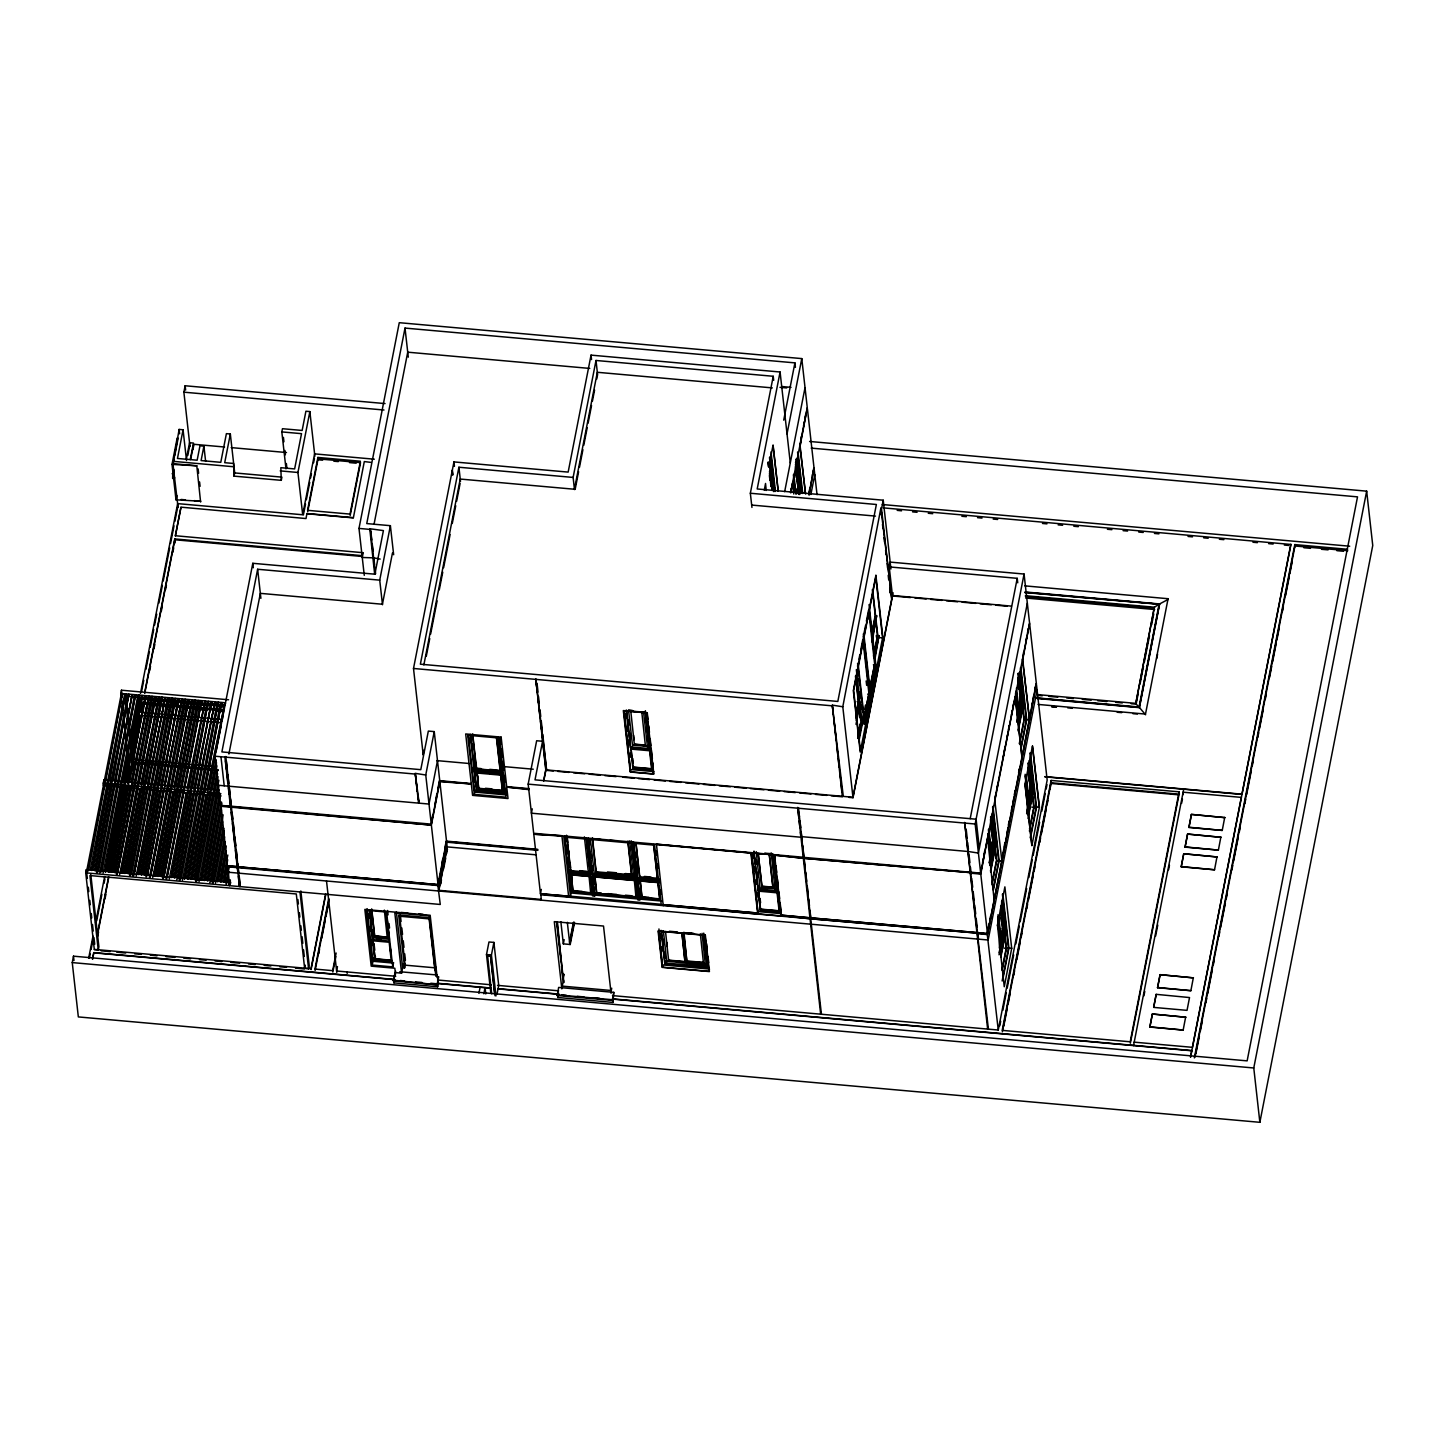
<?xml version="1.0" encoding="UTF-8"?>
<svg xmlns="http://www.w3.org/2000/svg" width="1445" height="1445" viewBox="0 0 1445 1445"><rect width="100%" height="100%" fill="white"/><g stroke="black" fill="none" stroke-linecap="round" stroke-linejoin="round"><path stroke-width="1.5" d="M237.179 866.711L230.55 806.617L221.085 805.768L227.335 865.826L237.269 866.621L227.335 865.826M239.256 876.356L240.195 886.616L225.799 756.512L224.896 757.09L230.405 806.22L220.561 805.353L215.052 756.205L252.803 563.297L374.887 574.189L383.413 530.604L369.757 528.726L374.652 574.044M238.461 876.284L239.418 886.544L237.323 867.09L227.876 866.259L229.574 885.677L230.423 881.287M561.961 836.167L533.783 834.217L540.466 893.751L568.698 896.189L568.716 897.219L561.906 835.698L533.783 834.217M656.482 844.602L750.966 853.038L656.427 844.133L663.237 905.654L663.219 904.624L757.704 913.041L663.129 904.696M781.33 915.155L809.832 917.792L781.33 915.155L781.348 916.184L774.538 854.663L775.242 859.251M803.944 858.33L970.173 872.599L803.944 858.33L810.627 917.864L976.91 932.603L810.627 917.864M810.717 918.803L976.964 933.073L810.717 918.803L821.428 1014.245M988.416 1029.147L964.646 822.422L987.639 1029.075M90.8 874.532L98.892 946.764L98.26 949.979L94.322 949.618L85.725 872.834L86.339 869.637L230.532 882.498M221.121 795.96L103.534 785.484L103.281 783.118L103.914 779.903L219.261 790.198M225.203 705.088L125.029 696.147L133.374 770.564L129.436 770.221L120.82 693.437L121.452 690.222L228.581 699.777M86.555 871.552L121.037 695.352L122.283 693.799L88.524 870.269L87.278 871.823M103.534 785.484L103.914 779.903M87.802 869.998L122.283 693.799M90.294 869.637L124.36 695.641L125.589 694.088L109.513 780.264M809.597 441.466L1366.663 491.156L1372.75 545.487L1259.859 1122.313L78.337 1016.919L72.25 962.587L73.496 956.175L1247.143 1060.865L1357.523 496.863L811.169 448.113M189.981 446.505L183.876 392.173L185.141 385.761L385.056 403.588M125.589 694.088L91.83 870.576L108.646 784.671M194.208 500.638L200.765 501.234L176.001 499.826L172.009 464.387L177.157 438.124L178.15 438.214L174.827 455.193M200.602 502.029L196.791 465.796L173.165 463.682L179.126 429.436L183.063 429.779L186.513 460.503M93.6 869.944L127.666 695.948L128.894 694.377L112.818 780.553M173.996 459.438L173.003 464.477L178.06 507.394M128.894 694.377L95.135 870.865L111.951 784.96M174.755 477.861L172.623 478.476L172.894 469.643M113.721 784.328L96.49 872.437L97.718 870.883L132.218 694.684L98.459 871.154L97.212 872.708M114.588 779.939L132.218 694.684M183.063 429.779L177.464 458.462L197.152 460.214L199.97 445.801L203.908 446.162L205.624 461.37M101.042 871.172L135.523 694.973L101.764 871.461L99.795 872.726L134.277 696.526L135.523 694.973M176.001 499.826L176.85 495.454M103.101 873.033L137.582 696.833L138.828 695.262L122.735 781.438M138.828 695.262L105.07 871.75L121.886 785.845M88.669 958.179L92.986 936.107M95.587 922.867L104.654 876.537M105.521 872.13L122.355 786.062M123.222 781.655L128.406 755.175M130.989 741.935L139.641 697.79M140.49 693.383L177.645 503.619L302.673 514.763L314.595 453.874L374.345 459.203M186.315 459.293L189.548 442.73L193.486 443.073L190.252 459.654M89.373 958.342L90.24 953.917M91.107 949.509L93.257 938.473M96.707 920.826L101.891 894.347M104.058 883.31L104.925 878.903M106.641 870.071L107.508 865.663M108.375 861.238L111.825 843.591M113.992 832.555L114.859 828.148M117.009 817.111L119.176 806.075M121.326 795.039L122.193 790.632M123.927 781.799L124.776 777.392M125.643 772.985L127.81 761.948M132.994 735.469L137.745 711.193M138.612 706.786L140.328 697.953M141.628 691.324L143.777 680.306M145.945 669.27L149.395 651.605M150.262 647.197L153.712 629.55M154.579 625.125L156.746 614.107M158.896 603.071L162.364 585.406M163.213 580.998L169.697 547.908M170.564 543.483L174.014 525.836M174.881 521.41L177.898 505.967M187.796 455.446L189.819 445.078M106.84 871.118L140.887 697.122L142.134 695.569L126.058 781.745M107.562 871.407L123.945 787.706M124.812 783.298L142.856 695.84M142.134 695.569L108.375 872.039L125.191 786.152M92.516 959.01L93.781 952.598L394.666 979.439M96.996 936.161L108.646 876.609M109.513 872.202L126.347 786.188M127.214 781.781L129.797 768.541M132.886 752.719L140.183 715.456L220.832 722.663M144.663 692.57L174.737 538.931L362.316 555.657M92.552 959.245L93.799 952.833L394.72 979.674M97.519 934.789L108.736 877.44M110.037 870.829L112.186 859.793M113.053 855.386L113.92 850.979M117.37 833.332L119.538 822.313M120.387 817.888L123.855 800.259M144.753 693.401L174.827 539.762L362.406 556.488M175.387 535.969L180.968 507.394M110.145 871.425L126.528 787.724M127.395 783.316L145.439 695.858L129.364 782.034M190.704 459.203L193.63 444.265L224.571 447.011M97.682 936.324L98.549 931.917M105.033 898.826L105.882 894.419M110.633 870.161L111.5 865.754M114.95 848.107L115.817 843.699M117.966 832.663L118.833 828.256M122.283 810.609L123.15 806.202M127.901 781.944L128.768 777.518M149.648 670.787L150.515 666.398M153.947 648.841L154.814 644.452M161.244 611.524L162.111 607.135M165.543 589.578L166.41 585.189M172.858 552.261L173.707 547.872M192.944 449.576L193.756 445.439M110.868 871.696L127.25 787.995M128.551 781.384L146.162 696.129M145.439 695.858L111.68 872.346L128.497 786.441M113.451 871.714L130.267 785.809M131.134 781.402L148.745 696.147L114.986 872.635L148.745 696.147M114.191 871.985L130.989 786.098M131.856 781.691L149.485 696.436M117.063 874.478L133.879 788.591M134.728 784.183L152.05 696.454L150.822 698.007L116.341 874.207L117.569 872.654L152.05 696.454M196.791 465.796L172.009 464.387M152.791 696.725L117.569 872.654M119.646 874.496L154.127 698.296L155.374 696.743L121.615 873.232L155.374 696.743M203.908 446.162L201.09 460.576L220.778 462.328L226.395 433.644L230.333 434.006L234.722 473.129M120.802 872.581L137.185 788.88M138.034 784.472L156.096 697.014M123.385 872.599L139.768 788.898M140.617 784.49L158.679 697.032L142.585 783.208M124.107 872.87L140.49 789.169M141.357 784.779L159.402 697.321M158.679 697.032L124.92 873.521L141.736 787.615M126.69 872.888L160.738 698.892L161.984 697.339L145.891 783.515M127.413 873.177L144.229 787.272M145.096 782.865L162.707 697.61M161.984 697.339L128.226 873.81L145.042 787.922M146.812 787.29L129.562 875.381L130.809 873.828L165.29 697.628L131.531 874.117L130.285 875.67M147.679 782.883L165.29 697.628M130.718 873.466L164.784 699.47L166.012 697.899M133.608 875.959L150.84 787.868M151.707 783.461L168.595 697.917L167.367 699.488L132.868 875.688L134.114 874.135L168.595 697.917M169.318 698.206L134.114 874.135M136.191 875.977L170.673 699.777L171.901 698.224L155.825 784.4M137.347 874.062L153.712 790.361M154.579 785.954L172.641 698.495M171.901 698.224L138.142 874.695L154.958 788.807M139.93 874.081L173.978 700.066L175.224 698.513L159.131 784.689M140.653 874.351L157.035 790.65M157.884 786.243L175.947 698.784M175.224 698.513L141.465 875.002L158.264 789.096M143.236 874.369L159.618 790.668M160.467 786.261L178.53 698.802L144.771 875.291L178.53 698.802M143.958 874.64L160.341 790.957M161.623 784.346L179.252 699.091M230.333 434.006L224.716 462.689L233.584 463.466L234.018 476.127L281.269 480.336L281.901 477.139L234.65 472.93L234.018 476.127M163.357 788.771L146.108 876.862L147.354 875.309L181.835 699.109L147.354 875.309M164.206 784.364L181.835 699.109M147.264 874.947L164.08 789.042M164.947 784.635L182.558 699.38M150.136 877.44L166.952 791.535M167.819 787.128L185.141 699.398L183.894 700.951L149.413 877.169L150.659 875.598L185.141 699.398M185.863 699.669L150.659 875.598M152.718 877.458L187.2 701.259L188.446 699.687L154.687 876.176L188.446 699.687M153.874 875.525L170.257 791.842M171.124 787.435L189.169 699.976M156.457 875.544L172.84 791.86M173.707 787.453L191.751 699.994L175.676 786.17M157.198 875.833L173.563 792.131M174.863 785.52L192.492 700.265M191.751 699.994L157.993 876.465L174.809 790.578M159.781 875.851L193.829 701.837L195.075 700.283L178.981 786.459M160.503 876.122L177.301 790.216M178.168 785.809L195.798 700.554M195.075 700.283L161.316 876.772L178.114 790.867M163.375 878.614L180.625 790.523M181.474 786.116L198.38 700.572L197.134 702.144L162.653 878.343L163.899 876.79L198.38 700.572M199.103 700.861L163.899 876.79M165.958 878.632L200.44 702.433L201.686 700.879L167.205 877.079M166.681 878.921L201.686 700.879M169.264 878.939L186.08 793.034M186.947 788.627L204.991 701.168L188.898 787.344M204.991 701.168L171.232 877.657L188.049 791.752M173.003 877.025L207.05 703.029L208.297 701.457L192.221 787.633M208.297 701.457L174.538 877.946L191.354 792.041M176.308 877.314L192.691 793.63M193.558 789.223L211.602 701.764L177.843 878.235L176.615 879.806M211.602 701.764L177.843 878.235M196.43 791.715L179.198 879.824L181.167 878.542L214.908 702.053L197.297 787.308M179.921 880.095L214.908 702.053M182.504 880.113L216.985 703.914L218.231 702.342L184.472 878.831L218.231 702.342M186.242 878.199L220.29 704.203L221.537 702.649L187.778 879.12L221.537 702.649M189.548 878.506L205.931 794.804M206.779 790.397L224.842 702.938L222.115 720.838M224.842 702.938L191.083 879.427L207.899 793.522M208.748 789.114L215.215 756.078M216.082 751.671L221.248 725.245M192.853 878.795L216.136 759.853M216.515 762.707L194.389 879.716L211.205 793.811M285.984 468.866L281.829 431.911L282.461 428.713L302.149 430.465L305.906 411.229L309.862 411.59L314.865 456.241M212.072 789.422L216.804 765.182M217.292 771.16L195.725 881.287L197.694 880.005L217.96 776.489M196.466 881.576L217.581 773.653M382.491 604.751L379.728 580.149L257.643 569.258L221.898 751.924L420.784 769.661L428.334 731.08L434.241 731.604L439.75 780.752L431.26 824.138L231.272 806.202M199.049 881.594L218.863 780.264M218.809 785.321L200.999 880.312L218.249 792.203M281.269 480.336L280.836 467.692L294.635 468.921L301.517 433.663L281.829 431.911M202.788 879.68L219.152 795.978M220.399 794.425L204.323 880.601L219.839 801.307M228.906 754.019L260.353 593.353L382.437 604.245L392.462 552.983M206.093 879.969L221.175 802.878M221.5 801.975L220.67 806.292L230.514 807.177M221.898 803.167L207.628 880.89L221.41 810.41M209.399 880.276L221.898 816.389M223.144 814.836L210.934 881.197L222.566 821.717M223.054 827.696L212.27 882.769L214.239 881.486L224.156 830.821M212.993 883.039L223.867 828.346M215.576 883.058L224.625 836.818M224.499 841.496L217.545 881.775L225.312 842.146M302.619 514.149L297.941 472.479L309.862 411.59M219.315 881.161L226.215 845.921M226.088 850.599L220.85 882.082L226.034 855.639M222.62 881.45L227.804 855.025M227.66 859.703L224.174 882.371L227.19 866.964M225.944 881.739L228.527 868.535M228.924 867.831L228.057 872.202L237.901 873.087L237.034 863.532M228.906 871.371L226.233 884.232L228.328 878.271M229.683 879.842L228.816 884.25L230.785 882.967M229.538 884.521L230.405 880.113M303.378 514.944L305.509 504.088M306.358 499.735L309.754 482.341M310.603 477.988L311.452 473.635M313.583 462.761L314.432 458.408M317.9 457.433L307.568 510.32L350.033 514.095L360.383 461.226L317.9 457.433L318.171 459.799L322.65 460.196M307.713 511.729L318.063 458.86L360.527 462.635L350.178 515.522M237.811 863.604L238.696 873.159L988.163 940.009L1037.076 690.06M364.266 575.327L358.992 528.418L399.272 322.687L801.776 358.595L807.285 407.725L790.812 491.86M795.418 367.337L794.913 362.876L405.015 328.087L366.759 523.578L390.385 525.673L393.654 554.736M363.128 553.056L362.262 557.481L373.803 557.86L374.562 564.543M374.02 524.372L407.725 352.183L589.759 368.421M373.803 557.86L380.179 559.07M379.728 580.149L390.385 525.673M300.831 890.951L309.212 965.531L308.58 968.746L304.642 968.385L305.274 965.188M325.685 893.732L311 968.728L94.395 949.401M311.09 969.541L325.775 894.563M328.756 898.501L314.956 969.071L332.675 970.661L336.125 953.014M315.118 970.498L328.918 899.91M318.677 953.79L319.526 949.383M321.693 938.347L325.143 920.7M326.01 916.293L328.159 905.274M332.838 972.07L335.854 956.626M337.48 966.579L336.613 971.004L395.731 976.278M423.222 755.012L413.505 668.475L453.947 461.912L568.156 472.1L591.041 355.127L780.083 371.997L790.289 462.96M573.123 477.428L458.914 467.241L420.369 664.194L837.829 701.439L876.374 504.486L750.352 493.251L773.238 376.278L596.008 360.473L573.123 477.428L574.478 489.584M423.855 664.953L460.233 479.054L574.442 489.241L597.327 372.286L772.316 387.892M426.275 656.247L429.743 638.545M430.61 634.12L437.112 600.921M439.28 589.867L442.748 572.148M443.597 567.722L450.099 534.542M452.267 523.469L455.735 505.768M456.602 501.343L460.07 483.641M385.725 911.398L389.048 941.056L372.503 939.593L372.485 929.713M387.441 937.155L374.851 936.017M393.582 962.533L392.733 966.886L372.25 965.061L373.677 957.746M374.833 960.257L372.647 940.767L389.175 942.248L391.36 961.738L374.833 960.257L375.519 956.734M418.508 802.463L415.239 773.418L419.158 803.185L417.749 795.761M416.034 773.472L425.751 775.008L431.26 824.138L432.651 815.341M423.168 754.489L424.017 750.081M425.751 775.008L434.241 731.604M437.058 976.585L438.521 976.73L437.149 984.804L393.419 980.902L395.659 971.275M393.419 980.902L393.618 979.945L393.943 982.871L437.672 986.772L438.521 976.73M393.943 982.871L394.792 972.828M437.492 760.666L429.002 804.052L218.303 785.267M395.316 972.593L401.584 973.153L403.354 964.068M436.047 797.983L436.896 793.648M437.745 789.313L439.443 780.625L471.269 783.569M434.837 804.973L435.686 800.638M396.382 911.831L402.649 967.698L404.618 967.879L405.322 964.249M438.594 880.168L437.745 884.503L440.273 904.462L85.725 872.834M441.989 862.809L442.838 858.474M444.952 847.619L446.234 841.116L537.829 849.371M439.75 780.752L446.541 841.243L437.799 884.972L238.118 867.163M439.172 888.874L447.246 847.619L446.541 841.243M441.466 879.806L440.617 884.159L440.418 882.516M443.597 868.897L445.728 857.987M446.577 853.634L447.444 849.263M472.461 771.449L473.129 768.09L472.587 772.623M435.649 966.958L434.945 970.588L429.129 918.875L398.82 916.166L404.618 967.879M502.354 773.129L474.628 770.655L474.899 769.228M500.53 770.329L500.241 771.774L476.453 769.661L476.254 763.845M477.139 771.756L478.638 789.151L502.427 791.264L502.715 789.819M474.339 794.371L467.71 735.252L499.374 738.07L506.003 797.188L474.339 794.371L475.152 790.198M478.638 789.151L478.927 787.706M474.755 771.847L476.814 790.162L504.54 792.619L504.811 791.192M545.831 770.329L535.752 678.735L546.607 770.402L553.327 770.998M575.146 489.403L578.596 471.756M579.463 467.331L582.913 449.684M583.78 445.259L587.23 427.612M588.097 423.204L591.547 405.539M592.414 401.132L594.581 390.096M596.731 379.06L597.598 374.652L596.008 360.473M478.909 993.365L480.137 987.061M490.848 993.329L486.495 954.585L488.97 941.977L493.883 942.411L498.724 985.472L497.08 993.871M491.697 993.835L487.561 955.38L490.523 955.651L495.021 995.749M494.66 994.106L490.523 955.651M483.84 993.799L485.068 987.495L485.791 993.961M496.014 995.912L491.426 955.019L493.883 942.411M803.131 857.228L533.675 833.277L528.166 784.129L536.655 740.743L542.561 741.267L535.011 779.848L976.097 819.207L979.349 848.269M532.266 808.857L531.417 813.192L800.819 837.233L800.44 832.121M543.681 780.571L545.777 769.86L852.947 797.261L892.432 595.503L1011.446 606.123M543.717 781.059L545.957 769.697L541.965 734.205M546.607 770.402L542.76 734.259M541.315 889.416L540.466 893.751L568.698 896.189M595.268 892.703L594.617 896.081L592.649 895.9L590.463 876.411L568.716 874.46L569.24 869.926M568.716 874.46L569.384 871.1M588.693 871.461L588.422 872.906L570.612 871.317L570.901 869.872M591.023 892.143L590.734 893.588L572.924 891.998L571.299 873.43M570.468 896.207L563.839 837.088L654.585 845.18L661.214 904.299L570.468 896.207L571.696 889.957M572.924 891.998L573.213 890.553L582.118 891.348M574.532 922.416L570.215 944.488L563.333 943.874L564.164 939.647M557.282 995.515L558.637 987.441L613.782 992.354L612.933 1002.415L557.788 997.483L557.463 994.557L557.282 995.515L612.409 1000.428L612.608 999.47L612.933 1002.415M557.788 997.483L558.637 993.221M573.412 922.38L569.547 942.086L570.215 944.488M563.135 976.964L563.676 974.165L563.008 979.276M569.944 942.122L573.828 922.271M557.571 923.337L562.99 979.276L561.509 966.073M570.233 942.284L574.098 922.542M561.708 987.712L562.015 986.104L611.253 990.493L610.928 992.101M563.387 979.313L563.676 974.165M561.906 987.82L563.478 979.818L563.749 982.185M564.706 836.023L568.77 872.328L590.517 874.261L590.806 872.816M631.736 842.056L635.8 878.307L592.414 874.442L592.685 872.997M625.233 873.557L631.88 874.153L631.61 875.598L596.081 872.419L596.37 870.974M575.435 874.081L568.915 873.503L571.1 892.992L592.829 894.943L593.118 893.498M629.442 878.903L635.944 879.481L637.986 897.797L596.64 894.112L596.929 892.667L601.301 893.064M649.816 749.503L630.544 747.896L626.733 711.247M632.856 768.559L633.163 767.06L652.038 768.74L651.749 770.239L632.856 768.559L630.923 747.824M647.667 746.451L632.729 745.114M645.572 745.096L634.572 744.121M641.851 711.915L630.797 711.193L634.409 744.916M652.869 762.888L653.411 773.852L630.58 771.811L624.439 710.795M645.373 710.705L649.437 749.576L645.174 711.662M610.946 992.209L611.723 988.199M634.391 879.048L634.102 880.493L594.726 876.97M612.409 1000.428L613.782 992.354M657.692 877.621L657.421 879.066L639.611 877.476L639.9 876.031M636.306 896.171L636.017 897.616L634.265 879.644L629.894 879.246M661.828 901.084L640.099 899.151L640.37 897.706M660.022 898.284L659.733 899.729L641.923 898.14L642.212 896.713L648.895 897.309M662.984 964.935L709.441 969.071L708.989 971.311L662.533 967.175L658.938 928.954M780.083 371.997L757.198 488.97L883.22 500.205L890.933 568.987M703.552 934.102L707.327 967.716L664.808 963.923L665.314 961.358M697.628 963.074L705.738 963.797L705.413 965.386L666.994 961.16M685.165 961.611L668.836 960.148M764.297 490.216L765.543 483.461L766.229 490.469M769.318 464.242L773.075 445.006L778.241 491.083M681.932 932.711L685.02 962.406M783.714 420.152L794.913 362.876M683.955 932.621L692.065 933.614M771.919 490.397L772.714 486.333L769.481 457.451M772.298 490.307L773.165 485.917L769.914 456.927M773.49 490.415L774.357 486.026L770.853 454.796M773.617 491.589L774.484 487.2L774.972 491.535M787.037 433.897L801.776 358.595M687.296 960.979L703.625 962.442M683.991 932.368L687.116 963.761L683.611 932.513M784.671 491.643L805.028 387.657M790.505 492.546L791.354 488.139M801.379 436.227L800.169 445.566L807.285 407.725M803.528 425.932L804.377 421.633M804.739 419.014L805.587 414.715M790.921 492.817L792.528 483.082M796.376 493.124L797.243 488.681M796.683 493.142L797.983 486.495L795.491 464.224M797.008 493.178L798.308 486.531L795.563 462.021M797.495 492.492L798.76 486.116L795.743 459.275M798.489 492.582L799.735 486.188L796.719 459.347M798.489 494.425L800.187 485.773L797.08 458.228M799.663 494.533L801.361 485.881L797.568 451.978M800.223 493.54L801.505 487.055L799.482 486.875M809.001 492.402L809.85 488.103M812.379 475.188L814.059 468.216L807.394 408.682M808.965 494.262L814.059 468.216M809.074 495.202L813.625 468.74M810.88 494.479L814.781 474.592M756.241 851.629L760.07 887.971L775.17 888.512M777.428 889.072L776.94 891.637L758.047 889.939L758.733 886.417M773.075 887.158L762.057 886.182M758.083 913.872L751.255 852.929L774.087 854.952L780.914 915.913L758.083 913.872L751.942 852.857M771.196 852.965L775.026 889.307M760.666 909.122L779.541 910.802L779.252 912.301L760.359 910.621L758.715 891.8M820.652 1014.173L797.676 807.52L799.464 816.533M970.028 872.202L803.835 857.373L798.471 807.592M831.164 795.78L842.363 796.791L832.284 705.178L843.284 796.213M833.079 705.25L842.796 706.768L853.002 797.73L849.064 797.387M881.486 515.45L880.872 508.152L891.854 599.187L893.118 592.775M842.796 706.768L880.746 508.784M881.649 508.225L883.22 500.205M858.962 659.173L859.811 654.82M860.66 650.449L862.791 639.575M865.555 625.468L863.839 634.192L870.233 691.107L875.345 664.971L869.204 610.242M866.404 621.115L868.535 610.223M856.307 712.06L858.33 701.782L855.44 676.043M872.003 631.88L875.218 615.426L872.346 589.686M856.217 714.155L858.637 701.8L855.747 676.079M872.31 631.917L875.544 615.444L872.654 589.723M856.018 718.057L858.854 703.643M872.112 635.818L875.742 617.286M856.199 720.441L859.811 701.909L857.138 701.674M871.895 640.261L876.718 615.552L872.094 642.104M856 724.342L860.028 703.751M910.458 597.58L892.486 595.972L889.235 566.91L890.174 562.105L1024.072 574.044L1029.581 623.192L980.667 873.159L970.914 872.184M857.77 736.354L860.19 724.017M873.466 656.174L877.494 635.601L875.652 619.291M857.68 738.449L860.895 721.976L859.071 705.684M873.773 656.211L877.801 635.619L875.977 619.327M858.854 738.558L863.803 713.74M864.652 709.387L865.501 705.015M874.55 658.378L878.975 635.728L876.302 635.493L876.519 637.335M859.071 740.4L863.225 719.52M874.767 660.22L878.975 635.728M863.785 718.291L868.933 693.618L864.11 718.309M869.131 690.999L874.677 664.266L869.854 688.976M862.52 720.278L864.489 720.441L869.601 694.304L863.46 639.575M862.412 723.71L864.381 723.891L875.869 665.206L869.059 604.606M853.002 797.73L891.728 599.819L881.522 508.857M970.191 818.683L1017.226 578.325L889.235 566.91M967.915 851.484L800.927 836.583M968.692 851.557L978.409 853.074L1027.341 603.107M1021.958 757.343L1022.048 758.3L1015.167 696.869L994.72 799.645L1001.891 860.967L987.459 933.633L977.615 932.747L987.459 933.633L975.158 824.011L1024.072 574.044M981.643 866.476L980.414 873.503L970.968 872.654M982.546 862.593L983.413 858.222M983.774 855.566L984.641 851.195M994.774 800.115L996.002 793.106M996.905 789.205L997.718 784.364M1002.902 758.643L1003.751 754.29M1004.13 751.635L1004.979 747.264M1007.165 736.824L1008.014 732.452M1008.393 729.797L1009.242 725.444M1011.428 715.004L1012.295 710.633M1012.656 707.978L1013.523 703.625M1029.581 623.192L1022.807 659.354L1023.602 652.074M1025.787 641.634L1026.654 637.281M1027.503 632.91L1028.352 628.557M990.62 850.13L992.354 841.261M1017.786 711.301L1018.653 706.876M990.385 853.218L992.805 840.845M1017.984 712.186L1020.296 700.265L1019.556 693.582M989.121 862.9L989.988 858.456M990.584 816.84L993.329 841.351L990.728 854.645L993.022 841.315L990.511 819.044M1016.72 721.85L1017.587 717.424M1017.948 673.587L1020.947 700.319L1018.346 713.613L1020.622 700.283L1017.894 677.434M989.464 862.918L993.781 840.936L991.017 816.335M1017.063 721.886L1021.38 699.904L1018.382 673.063M989.789 862.954L991.089 856.307L988.579 834.018M1017.388 721.922L1018.689 715.275L1016.178 692.986M989.662 865.194L991.396 856.325L988.398 829.593M1017.714 721.94L1019.014 715.293L1016.25 690.782M990.24 864.164L994.774 841.026L991.758 814.185M1017.84 723.132L1022.374 699.976L1019.357 673.135M990.566 864.381L995.208 840.593L992.354 815.161M1018.165 723.349L1022.807 699.561L1019.718 672.015M990.475 870.974L996.4 840.701L992.589 806.798M1018.075 729.942L1023.999 699.669L1020.423 667.879M977.543 939.069L978.319 939.142M990.602 872.148L996.526 841.893L994.521 841.712M1018.201 731.116L1024.126 700.843L1022.121 700.662M992.119 882.552L996.364 860.931L998.694 861.13L993.185 889.235M1019.303 743.669L1023.53 722.048M992.011 884.737L996.671 860.949L994.991 845.975M1019.61 743.705L1024.27 719.917L1022.356 702.812M1020.784 748.203L1026.293 720.098L1024.126 700.843M993.383 890.12L999.127 860.714L993.022 806.292M1020.983 749.07L1026.727 719.682L1020.874 667.445M988.85 924.782L987.152 933.506L998.26 1030.032L612.481 995.605M989.717 920.411L990.566 916.04M1004.076 847.041L1004.925 842.67M1008.339 825.203L1009.206 820.85M1014.318 794.66L1015.185 790.289M1018.599 772.822L1019.447 768.469M1032.958 699.47L1033.807 695.099M1034.656 690.746L1036.372 683.684L1029.689 624.132M988.488 927.437L989.337 923.066M1002.848 854.049L1003.697 849.696M1007.111 832.23L1007.978 827.859M1011.392 810.41L1012.241 806.039M1013.089 801.668L1013.957 797.315M1018.653 773.292L1019.502 768.939M1031.73 706.479L1032.579 702.125M1034.71 691.216L1035.939 684.189M1036.372 683.684L1029.581 719.845L1022.374 659.083M1035.993 684.677L987.549 934.572L977.705 933.705M997.375 925.324L1004.889 886.869L1011.699 948.372L1004.257 986.736L997.465 925.233M1000.771 937.57L1002.505 928.701L1000.608 910.368M1027.937 798.76L1030.213 787.218L1032.164 787.399L1027.232 812.596M1000.662 939.81L1002.83 928.738L1000.572 908.688M1028.262 798.778L1030.429 787.706L1028.172 767.656M999.362 948.083L999.723 939.196M1000.536 942.05L1003.137 928.774L1000.644 906.485M1028.136 801.018L1030.737 787.742L1027.991 763.231M999.705 948.119L1000.066 939.232M1001.096 941.11L1003.589 928.34L1001.078 905.979M1027.955 803.817L1031.188 787.308L1028.425 762.707M999.163 952.58L1000.897 943.711L997.899 916.979M1026.763 811.548L1028.497 802.679L1025.137 774.285M999.037 954.82L1001.204 943.748L997.953 914.775M1002.306 937.733L1003.155 933.416M1026.636 813.788L1028.804 802.716L1025.805 775.983M1029.906 796.701L1030.755 792.384M999.633 953.646L1004.564 928.431L1001.566 901.59M999.94 953.953L1005.016 928.015L1001.927 900.452M1027.539 812.921L1032.615 786.983L1029.761 761.551M1000.699 956.229L1006.208 928.124L1002.397 894.202M1028.298 815.197L1033.807 787.091L1029.996 753.17M1000.825 957.403L1006.334 929.298L1008.502 948.552L1002.144 980.974M1028.009 818.538L1033.934 788.266L1031.911 788.085M1001.927 969.956L1006.172 948.335L1004.961 937.642M1029.526 828.924L1033.771 807.303L1032.561 796.61M1002.252 969.992L1006.479 948.372L1005.034 935.529M1029.418 831.128L1034.078 807.34L1032.398 792.366M1030.177 837.793L1036.101 807.52L1033.934 788.266M1002.776 979.62L1008.935 948.137L1002.83 893.714M1030.791 836.492L1036.535 807.087L1030.429 752.682M1039.389 807.249L1031.856 845.704L1024.975 784.274L1032.507 745.819L1039.389 807.249L1035.216 806.888M998.26 1030.032L1047.173 780.065L1036.48 684.623M999.832 1025.751L1000.699 1021.326M1002.866 1010.272L1006.316 992.57M1007.183 988.145L1013.686 954.964M1015.853 943.91L1019.303 926.209M1020.17 921.784L1026.672 888.603M1028.84 877.548L1032.29 859.847M1033.157 855.422L1039.659 822.241M1041.827 811.187L1045.277 793.486M1046.144 789.06L1047.011 784.635M1051.111 780.426L1002.198 1030.375L1130.207 1041.791L1179.12 791.842L1051.111 780.426L1050.082 789.422M1002.36 1031.802L1050.967 783.443L1178.957 794.858L1130.351 1043.218M1003.769 1026.113L1007.237 1008.411M1008.104 1003.986L1010.254 992.932M1013.722 975.23L1014.589 970.805M1016.756 959.751L1020.224 942.05M1021.091 937.624L1021.94 933.199M1026.709 908.869L1027.576 904.444M1028.443 900.018L1033.211 875.688M1034.078 871.263L1034.927 866.837M1039.696 842.507L1040.563 838.082M1041.43 833.657L1046.198 809.326M1047.047 804.901L1047.914 800.476M1131.2 703.733L1135.662 704.13L1154.374 607.207L1159.071 604.281L1024.686 592.522M1136.258 703.48L1137.974 694.738M1140.105 683.81L1143.519 666.326M1144.386 661.955L1149.516 635.746M1151.647 624.818L1153.778 613.89M1159.071 604.281L1138.985 707.237L1135.571 703.336L1037.709 694.611M1037.022 698.495L1139.364 707.635L1159.576 603.956L1168.174 599.422M1168.084 598.645L1145.506 714.083L1038.052 704.419M1156.722 658.667L1157.571 654.314M1133.53 1045.584L1183.708 789.223M1143.916 995.84L1144.783 991.414M1155.603 936.125L1157.77 925.053M1168.59 869.764L1169.457 865.338M1181.576 803.402L1182.443 798.977M1185.659 1016.991L1183.166 1030.05L1149.859 1027.07L1152.333 1014.011L1185.677 1017.226L1152.333 1014.011M1153.67 1007.165L1156.181 994.341L1189.524 997.556L1187.031 1010.362L1153.706 1007.4L1156.181 994.341M1193.353 977.633L1190.879 990.692L1157.553 987.712L1160.046 974.671L1193.389 977.868L1160.046 974.671M1217.015 856.722L1214.541 869.782L1181.215 866.801L1183.708 853.76L1217.051 856.957L1183.708 853.76M1220.862 837.052L1218.388 850.112L1185.063 847.131L1187.555 834.072L1220.899 837.287L1187.555 834.072M1224.728 817.382L1222.235 830.423L1188.928 827.461L1191.402 814.402L1224.746 817.617L1191.402 814.402M1149.859 1027.07L1152.369 1014.245M1157.553 987.712L1160.064 974.905M1181.215 866.801L1183.726 853.995M1185.063 847.131L1187.573 834.307M1188.928 827.461L1191.421 814.637M1190.535 1056.963L1191.782 1050.551L612.463 998.874M1290.873 544.223L1241.959 794.19L1044.88 776.597M1190.554 1057.198L1290.909 544.458L883.274 507.863M1194.347 1057.921L1294.81 544.584L1347.625 549.281M1194.943 1057.126L1294.973 545.993L1347.788 550.708M1195.918 1053.64L1199.386 1035.939M1200.253 1031.513L1202.421 1020.459M1205.871 1002.758L1206.738 998.332M1207.605 993.907L1212.373 969.559M1213.24 965.134L1214.107 960.708M1218.876 936.378L1219.743 931.953M1220.591 927.527L1225.36 903.179M1226.227 898.754L1227.094 894.329M1231.862 869.998L1232.729 865.573M1233.597 861.148L1238.347 836.799M1239.214 832.374L1240.081 827.949M1244.849 803.619L1245.716 799.193M1246.583 794.768L1251.352 770.42M1252.219 765.994L1253.086 761.569M1257.836 737.239L1258.703 732.814M1259.57 728.388L1263.038 710.687M1265.206 699.615L1266.073 695.189M1269.541 677.488L1271.69 666.434M1272.557 662.009L1276.025 644.307M1276.892 639.882L1279.06 628.81M1282.528 611.109L1283.395 606.683M1285.562 595.611L1289.012 577.91M1289.879 573.484L1292.047 562.43M1259.859 1122.313L1253.772 1067.981L1366.663 491.156M123.006 694.07L121.922 695.424M126.311 694.359L125.227 695.731M129.635 694.666L128.551 696.02M132.94 694.955L131.856 696.309M136.245 695.244L135.162 696.616M139.551 695.551L138.467 696.905M202.408 701.15L201.325 702.505M205.714 701.439L204.63 702.812M209.019 701.746L207.935 703.101M212.325 702.035L211.259 703.39M215.648 702.342L214.564 703.697M218.954 702.631L217.87 703.986M222.259 702.92L221.175 704.275M224.318 704.781L225.564 703.227M209.688 882.75L210.934 881.197M541.171 900.145L540.936 893.714M506.798 786.64L529.213 788.645M750.822 852.64L757.722 914.071L663.273 905.094M799.699 444.825L805.606 494.082M782.106 386.556L791.029 387.35M779.975 387.332L786.676 387.928M183.876 392.173L383.991 410.019M800.187 485.773L801.361 485.881M798.76 486.116L799.735 486.188M773.165 485.917L774.357 486.026M770.763 486.17L772.714 486.333M770.962 486.64L769.553 471.178M882.317 504.522L1349.72 546.21M231.2 447.607L286.471 452.538M371.058 462.4L364.303 461.569L353.357 517.888L306.954 513.752M912.59 511.891L917.069 512.289M928.268 513.282L932.747 513.679M961.864 516.28L966.326 516.678M977.524 517.671L982.004 518.087M993.203 519.08L997.682 519.477M1042.477 523.469L1046.957 523.867M1058.155 524.878L1062.617 525.276M1073.816 526.269L1078.295 526.666M1107.412 529.267L1111.891 529.665M1123.09 530.658L1127.57 531.056M1138.768 532.067L1143.248 532.464M1154.447 533.458L1158.908 533.855M1188.025 536.456L1192.504 536.854M1203.703 537.847L1208.183 538.244M1219.381 539.256L1223.861 539.653M1252.959 542.254L1257.439 542.652M1268.638 543.645L1273.117 544.042M1284.316 545.054L1288.795 545.451M333.813 461.19L338.293 461.587M349.473 462.581L356.174 463.195M1303.878 547.727L1310.489 548.323M1321.489 549.299L1328.081 549.877M1336.896 550.671L1343.489 551.267M751.671 505.064L875.489 516.1M172.894 461.316L232.952 466.681M280.222 470.889L297.941 472.479M172.1 473.761L174.068 473.942L173.797 469.354M181.077 499.464L185.448 499.862M353.321 517.653L306.936 513.517L306.015 518.556L180.95 507.159L175.351 535.734L362.966 552.694M1024.812 585.857L1168.084 598.718M358.992 528.418L369.631 529.376M1026.094 592.053L1159.576 603.956L1139.364 707.635M1024.668 592.287L1159.612 604.191M1025.39 595.701L1154.374 607.207L1135.662 704.13M1025.48 596.478L1154.465 607.984M1025.643 598.013L1154.645 609.519M914.938 597.977L926.173 598.971M930.652 599.386L941.887 600.379M946.385 600.777L957.601 601.788M962.099 602.186L975.574 603.378M980.071 603.793L991.288 604.787M995.786 605.184L1007.002 606.196M878.488 637.516L882.57 637.877L875.778 577.259L853.634 690.385L860.443 750.985M873.376 664.79L875.345 664.971M1037.799 695.388L1042.242 695.786M1048.926 696.382L1057.812 697.176M1066.717 697.971L1073.382 698.567M1082.287 699.362L1091.174 700.157M1097.839 700.753L1106.744 701.547M1115.63 702.342L1122.313 702.938M1035.92 697.809L1138.967 706.984M1035.957 698.043L1139.346 707.4L1145.596 714.787M1022.807 699.561L1023.999 699.669M1020.405 699.813L1022.374 699.976M1019.953 700.229L1020.947 700.319M1052.032 706.442L1056.53 706.84M1067.765 707.851L1072.262 708.249M1117.202 712.259L1121.699 712.656M1132.934 713.667L1137.432 714.065M1051.617 706.876L1056.096 707.273M867.632 694.142L869.601 694.304M1018.472 714.787L1019.447 714.878L1016.449 688.037M1019.014 715.293L1018.165 716.395M1025.408 719.465L1029.581 719.845M1026.293 720.098L1023.963 719.899L1022.283 704.925M413.505 668.475L535.625 679.367M536.402 679.439L832.157 705.828M628.394 710.163L632.585 710.543M632.856 710.759L628.575 710.38L632.567 745.909M120.82 693.437L225.095 702.74M1044.861 776.832L1241.996 794.425M143.38 699.163L223.758 706.334M154.633 700.988L161.334 701.584M170.257 702.378L176.958 702.974M188.121 703.968L192.6 704.365M201.523 705.16L210.464 705.955M217.165 706.551L223.849 707.165M634.518 744.374L645.518 745.349M634.463 744.627L645.463 745.62M1051.382 782.775L1179.391 794.208L1179.12 791.842M223.144 709.531L142.748 702.36L140.815 712.259L221.211 719.429M630.742 746.92L649.618 748.6M142.892 703.787L223.289 710.958M151.942 705.521L156.403 705.919M167.584 706.912L172.045 707.309M183.208 708.303L187.669 708.718M201.072 709.91L205.533 710.308M216.714 711.301L221.175 711.699M630.67 749.07L649.564 750.75L651.749 770.239M1030.646 786.803L1033.807 787.091M1029.761 787.651L1030.737 787.742M1028.28 802.21L1029.255 802.3L1026.239 775.459M631.031 769.571L653.844 771.594M1031.766 807.123L1036.101 807.52M1188.892 827.226L1222.235 830.423M436.661 760.594L469.011 763.484M504.449 766.645L533.259 769.21M557.806 771.395L569.023 772.407M573.502 772.804L584.701 773.797M589.181 774.195L600.379 775.206M604.859 775.604L616.076 776.597M622.795 777.193L633.994 778.205M638.473 778.602L649.672 779.596M654.152 779.993L665.368 781.004M669.848 781.402L681.047 782.395M685.526 782.793L698.965 784.003M703.444 784.4L714.661 785.394M719.14 785.791L730.339 786.784M734.819 787.2L746.017 788.193M750.497 788.591L763.953 789.783M768.433 790.198L779.632 791.192M784.111 791.589L795.31 792.582M799.789 792.998L811.006 793.991M815.486 794.389L826.684 795.382M476.742 768.216L481.059 768.595M489.71 769.372L498.362 770.149M476.615 768.812L500.404 770.926M479.017 772.226L485.412 772.786M493.955 773.563L502.481 774.321L504.54 792.619M476.976 772.605L485.664 773.129M489.945 773.761L500.801 774.466L502.553 790.686L478.765 788.555L477.013 772.352M215.052 756.205L224.896 757.09M225.673 757.144L415.112 774.05M528.166 784.129L797.55 808.17M798.344 808.243L964.519 823.054M965.314 823.126L975.158 824.011M1185.044 846.896L1218.388 850.112M439.497 781.113L471.395 783.949L439.858 781.691L431.369 825.095L438.052 884.629L237.973 866.783L438.052 884.629M529.249 789.114L506.852 787.11L528.978 789.656M485.412 788.284L491.896 788.862M478.819 788.302L502.589 790.415M131.603 759.311L216.822 766.898M133.319 762.129L218.177 769.697M131.188 762.761L218.267 770.528M995.208 840.593L996.4 840.701M993.781 840.936L994.774 841.026M1181.197 866.566L1214.541 869.782M990.873 855.819L991.848 855.91L988.832 829.069M990.421 856.253L991.396 856.325M997.809 860.497L1001.981 860.877L1029.49 719.917L1022.663 658.974M999.127 860.714L1001.891 860.967M103.281 783.118L220.85 793.594M764.622 853.2L772.678 853.724L776.94 891.637M764.947 853.58L769.354 853.977L758.191 853.796L762.021 886.435L773.021 887.411L769.3 854.23M594.527 838.913L601.174 839.509M610.061 840.286L616.726 840.882M231.326 806.689L431.369 825.095L231.29 807.231M970.932 873.213L980.776 874.099L987.567 837.901L994.034 899.061M446.288 841.586L536.023 849.588M537.919 850.328L446.649 842.182L438.16 885.568L238.082 867.722M536.221 854.844L447.173 846.896L438.684 890.301L541.098 899.422M607.46 871.967L616.347 872.762M631.772 874.749L596.189 871.823L592.468 837.865M761.967 886.688L772.967 887.682M579.788 870.667L586.471 871.263M644.344 876.429L651.027 877.025M588.585 872.058L570.721 870.721L566.964 836.51M639.738 876.88L657.583 878.217M635.674 877.115L594.238 873.43L590.427 839.473M764.712 890.445L773.111 891.186M568.589 873.286L590.337 875.218L586.255 838.931M581.956 874.677L590.644 875.453L592.829 894.943M596.948 876.013L607.785 876.97M614.288 877.548L622.939 878.325M646.601 880.438L655.308 881.215M582.299 875.002L588.982 875.598L590.734 893.588M597.074 876.32L605.834 877.097M614.577 877.892L621.133 878.47M646.854 880.764L653.519 881.36M577.801 874.857L588.928 875.851M605.78 877.368L594.834 876.392L596.64 894.112M610.151 877.747L621.097 878.723M627.654 879.319L634.211 879.897M644.578 880.818L653.483 881.613M571.01 874.857L588.819 876.447M640.009 881.016L657.818 882.606L659.733 899.729M1003.047 927.834L1006.208 928.124M1002.613 928.25L1004.564 928.431M607.857 893.642L616.618 894.419M625.36 895.196L631.935 895.792M1002.162 928.683L1003.137 928.774M573.105 891.15L590.897 892.739M636.197 896.767L596.803 893.263L594.888 876.122M659.895 898.88L642.104 897.291L640.171 880.168M590.842 892.992L573.051 891.402L571.172 874.008M596.749 893.516L636.143 897.02M642.05 897.562L659.841 899.151L657.981 881.757M638.13 898.971L594.798 895.105L592.613 875.616M758.535 911.632L781.348 913.655M540.99 894.184L568.752 896.659M781.384 915.624L809.941 918.731L540.574 894.708M977.741 933.145L987.206 933.994M227.443 866.765L237.287 867.65M1000.681 943.242L1001.656 943.332L998.639 916.491M1007.617 947.92L1011.789 948.281M1004.167 948.155L1008.502 948.552M669.414 931.248L677.524 931.971M685.634 932.693L693.781 933.416M685.996 932.82L692.119 933.362M401.385 912.445L407.869 913.023M418.707 913.999L423.042 914.378M398.675 914.974L429.002 917.683M1157.535 987.477L1190.879 990.692M687.188 961.521L703.57 962.713M674.959 960.69L679.042 961.051M668.782 960.437L685.111 961.882M668.728 960.69L685.056 962.135L681.877 933M687.278 962.966L705.575 964.592M376.946 936.216L383.25 936.775M374.797 936.288L387.404 937.408M387.35 937.66L374.743 936.541L371.726 908.977M381.281 937.769L373.009 937.028L372.304 930.67M707.526 966.759L665.007 962.966L661.485 931.591M377.019 939.9L381.155 940.261M486.495 954.585L491.426 955.019M487.453 955.958L490.415 956.211M1149.823 1026.835L1183.166 1030.05M391.667 960.239L375.122 958.757L372.936 939.268M391.613 960.491L375.068 959.01L372.882 939.521M391.414 962.912L372.991 961.268L367.084 908.652M399.795 971.744L437.365 974.996M437.022 976.314L435.848 976.206L429.075 915.859L394.81 912.807L401.584 973.153M437.546 979.999L491.372 984.804M497.532 985.364L558.655 990.818M1134.126 1042.152L1192.414 1047.336L1241.327 797.387L1183.04 792.185L1183.311 794.551M101.186 950.828L110.127 951.623M116.828 952.219L125.751 953.014M134.692 953.808L141.393 954.404M150.316 955.199L157.017 955.795M165.958 956.59L174.881 957.403M183.822 958.198L190.523 958.794M199.446 959.588L206.147 960.184M215.07 960.979L221.771 961.575M230.712 962.37L239.635 963.165M248.576 963.978L255.277 964.574M264.2 965.368L270.901 965.964M279.842 966.759L286.525 967.355M295.466 968.15L304.407 968.945M437.329 983.25L491.21 988.055M497.947 988.651L558.583 994.07M437.383 983.485L491.282 988.29M498.019 988.904L558.655 994.304M612.535 999.109L1191.818 1050.786M400.175 980.523L404.546 980.92M415.474 981.896L422.03 982.474M430.791 983.25L437.347 983.846L437.672 986.772M561.87 994.955L566.295 995.334M577.314 996.327L583.924 996.924M592.757 997.7L599.368 998.296M393.347 980.198L437.149 984.804M557.192 994.81L612.337 999.723M72.25 962.587L1253.772 1067.981M897.182 510.356L901.535 510.826M1294.81 544.584L1295.081 546.933M1017.226 578.325L1017.732 582.805M1032.453 746.397L1039.298 807.34M1029.165 760.558L1032.164 787.399M1018.057 680.198L1019.05 689.12M1028.118 769.842L1030.104 787.669M1018.201 684.641L1018.707 689.084M1028.009 772.045L1029.021 780.968M1015.871 692.968L1018.364 715.239M1025.173 775.911L1026.925 791.517M1027.431 795.978L1027.919 800.422M1015.528 692.932L1016.016 697.393M1016.521 701.837L1017.533 710.759M1025.571 782.576L1026.076 787.037M1027.088 795.942L1027.576 800.404M1015.257 696.779L1022.103 757.722M1025.065 784.202L1031.893 845.144M996.526 841.893L998.694 861.13M994.919 848.089L996.111 858.782M990.547 820.706L992.444 839.075M990.855 827.895L991.36 832.356M1000.915 917.539L1001.421 922M988.272 834L990.764 856.271M997.791 917.539L999.795 935.367M987.928 833.964L988.416 838.425M989.428 847.33L989.915 851.791M997.736 921.386L998.73 930.291M966.181 829.195L967.193 838.136M967.698 842.616L968.439 849.317M968.945 853.778L969.938 862.701M970.444 867.163L971.203 873.846M971.69 878.307L972.702 887.212M973.189 891.673L974.201 900.596M974.689 905.058L975.7 913.962M976.188 918.424L977.199 927.347M977.705 931.808L978.446 938.491M880.872 508.152L881.613 514.799M885.604 550.292L886.092 554.736M887.085 563.604L887.591 568.048M889.831 588.007L890.319 592.45M882.48 524.318L882.985 528.762M883.979 537.63L884.485 542.074M888.205 575.345L888.711 579.788M889.705 588.657L890.192 593.1M869.276 616.112L874.677 664.266M867.722 614.45L868.21 618.821M863.333 633.94L870.125 694.557M863.297 636.306L869.438 691.035M863.532 645.445L868.933 693.618M866.151 680.992L866.657 685.382M858.095 663.526L864.489 720.441M857.589 663.291L864.381 723.891M857.553 665.639L858.294 672.214M859.034 678.771L859.775 685.345M860.516 691.92L861.238 698.477M861.979 705.052L862.719 711.626M859.323 691.812L859.811 696.183M860.805 704.943L861.292 709.314M856.343 669.631L862.304 723.927M858.98 707.689L860.136 717.876M814.167 469.155L817.039 494.66M832.284 705.178L833.277 714.065M833.783 718.49L834.777 727.377M835.282 731.802L836.276 740.689M836.763 745.114L837.757 754.001M838.263 758.426L839.256 767.313M839.762 771.738L840.502 778.403M841.008 782.829L842.001 791.715M800.024 445.186L805.389 493.07M798.236 453.658L802.643 492.835M801.505 487.055L802.21 493.486M799.717 489.024L800.205 493.305M795.418 466.41L797.423 484.238M795.834 473.075L796.321 477.536M793.811 474.249L796.069 494.371M793.377 474.773L795.364 492.601M793.811 481.42L795.057 492.564M793.955 484.219L794.461 488.681M793.486 481.402L794.244 488.085M793.142 481.366L793.648 485.827M792.619 482.991L793.757 494.045M773.238 376.278L773.689 380.324M773.039 445.584L778.169 491.282M771.016 451.851L775.405 491.047M769.246 464.026L772.262 490.559M768.559 462.328L769.065 466.753M768.234 462.31L768.74 466.735M769.481 473.364L770.221 480.011M767.927 462.274L768.415 466.699M769.408 475.549L769.914 479.975M799.97 821.013L800.729 827.714M801.216 832.176L802.21 841.116M802.716 845.578L805.208 867.867M805.714 872.328L806.707 881.233M807.213 885.695L808.207 894.618M808.712 899.079L809.453 905.762M809.959 910.224L810.952 919.146M797.676 807.52L798.688 816.461M799.175 820.941L799.934 827.642M750.352 493.251L751.942 507.43M775.983 865.772L776.706 872.31M777.446 878.831L778.187 885.37M778.909 891.89L779.65 898.429M780.137 902.782L781.113 911.488M773.111 854.988L775.116 872.834M775.622 877.296L777.121 890.662L758.228 888.982L753.983 851.069M777.356 891.312L779.487 911.054L760.612 909.375L758.426 889.885M779.252 912.301L777.067 892.811L758.173 891.131L760.359 910.621M769.246 854.483L772.912 887.952M758.246 853.507L761.912 886.977M755.735 859.667L756.241 864.128M757.234 873.051L757.74 877.494M760.088 898.429L760.576 902.764M755.302 858.402L755.789 862.864M756.801 871.768L757.288 876.23M753.802 852.044L758.047 889.939M753.116 853.688L753.604 858.041M754.579 866.747L755.067 871.1M756.042 879.806L756.53 884.159M757.505 892.865L757.993 897.219M706.587 943.675L707.291 950.015M708.014 956.373L708.718 962.713M708.989 971.311L704.961 935.33L658.505 931.194L662.533 967.175M703.751 933.127L707.273 964.519M702.071 933.344L705.413 965.386M700.337 933.831L703.48 963.237M647.27 712.837L647.992 719.357M648.733 725.896L649.455 732.416M650.196 738.955L650.918 745.476M651.406 749.829L652.381 758.535M653.411 773.852L646.583 712.909L623.752 710.868L630.58 771.811M650.106 751.418L652.002 768.993L633.109 767.313L630.977 747.571M643.531 711.699L647.523 747.246M641.797 712.168L645.409 745.891M666.831 942.375L667.337 946.818M665.531 931.537L668.674 960.943M656.193 850.744L656.68 855.133M657.656 863.893L658.161 868.282M659.39 879.246L659.516 880.42L637.769 878.488L633.705 842.182M660.564 889.741L661.015 893.805M653.718 844.512L657.529 878.47M653.61 845.108L657.421 879.066M663.327 930.706L666.831 961.955M663.237 940.225L663.743 944.705M664.754 953.682L665.26 958.161M662.803 938.943L663.309 943.441M664.303 952.399L664.808 956.879M661.051 930.309L664.808 963.923M660.582 933.885L661.051 938.112M662.009 946.583L662.478 950.81M591.041 355.127L591.547 359.57M633.578 735.27L634.066 739.695M628.485 719.827L628.792 725.264M629.984 733.211L630.291 738.63M632.82 758.535L633.307 762.87M626.299 709.983L630.544 747.896M625.866 713.794L626.353 718.147M627.329 726.871L627.816 731.224M628.792 739.93L629.279 744.283M630.255 752.989L630.742 757.343M635.963 842.67L639.774 876.627M635.926 842.923L639.611 877.476M640.135 880.42L641.923 898.14M635.619 852.586L636.089 856.849M637.046 865.392L637.534 869.673M638.618 879.427L639.105 883.762M640.081 892.414L640.568 896.749M635.421 853.543L635.908 857.824M636.866 866.368L637.335 870.631M638.184 878.217L638.672 882.552M639.647 891.222L640.135 895.539M637.913 879.662L640.099 899.151M633.524 843.139L637.588 879.445L659.335 881.378L659.462 882.57L637.715 880.619L639.9 900.109L637.931 899.946L635.746 880.438L592.432 876.591L594.617 896.081M631.302 840.827L635.619 879.264L592.306 875.399L588.223 839.093M629.659 840.864L633.705 876.952M627.997 841.026L631.718 875.002M627.816 841.875L631.61 875.598M611.072 993.275L603.522 926.046L554.302 921.657L561.834 988.868M592.306 838.714L596.081 872.419M592.233 865.627L592.721 869.908M593.823 879.716L594.31 884.051M589.09 840.954L589.578 845.235M590.535 853.778L591.005 858.041M591.962 866.585L592.45 870.847M593.389 878.506L593.877 882.841M588.332 838.136L592.414 874.442M586.453 838.01L590.517 874.261M584.376 836.836L588.422 872.906M567.325 838.046L567.795 842.29M568.752 850.78L569.222 855.025M570.179 863.514L570.649 867.759M571.534 875.562L572.021 879.842M566.566 835.246L570.612 871.317M565.23 836.709L565.699 840.99M566.187 845.253L567.144 853.796M567.614 858.077L568.571 866.621M569.185 872.058L571.371 891.547M567.325 922.307L569.818 944.452M537.034 683.232L538.028 692.119M538.533 696.544L539.274 703.209M540.015 709.856L540.755 716.521M541.261 720.965L542.254 729.833M536.24 683.178L537.233 692.047M537.739 696.49L538.479 703.137M539.238 709.784L539.978 716.449M540.466 720.892L541.478 729.761M560.859 921.729L563.333 943.874M556.957 922.127L563.749 982.618M556.56 922L561.003 961.666M500.06 737.962L500.783 744.374M501.252 748.654L502.21 757.18M502.697 761.461L503.655 770.004M504.269 775.459L504.991 781.944M505.714 788.446L506.454 794.949L474.791 792.113L468.397 735.144M498.399 737.998L502.21 771.955M497.983 736.842L502.156 774.105L474.43 771.63L470.257 734.367M496.737 738.214L500.367 771.178L476.579 769.065L472.714 733.915M496.339 736.878L500.241 771.774M500.638 775.315L502.427 791.264M458.914 467.241L460.503 481.42M453.947 461.912L454.434 466.356M452.339 470.095L452.845 474.52M452.213 470.727L452.718 475.17M477.591 775.748L478.259 781.727M472.551 734.764L476.453 769.661M472.389 744.157L472.876 748.528M473.87 757.306L474.357 761.678M475.459 771.467L475.911 775.55M476.814 783.678L477.284 787.742M472.19 745.114L472.696 749.503M473.671 758.264L474.159 762.653M470.691 735.595L474.628 770.655M469.769 738.178L470.239 742.459M474.231 777.934L474.719 782.251M405.015 328.087L408.285 357.15M415.239 773.418L415.745 777.88M416.25 782.359L417.244 791.3M437.185 977.759L430.176 915.263L364.844 909.429L371.202 966.145L394.828 968.24L395.496 974.273M430.646 924.764L431.369 931.23M432.091 937.697L432.814 944.163M433.536 950.629L434.259 957.078M434.981 963.544L435.469 967.861L405.142 965.152L399.579 915.588M370.805 531.038L371.798 539.978M372.304 544.44L373.063 551.159M375.05 569.005L375.555 573.466M370.426 529.43L375.429 574.117M400.355 915.028L401.078 921.495M401.818 927.961L402.541 934.409M403.263 940.876L403.986 947.342M404.708 953.808L405.431 960.275M387.567 910.476L388.055 914.866M389.048 923.626L389.536 928.015M392.733 966.886L386.574 912.084L366.091 910.242L372.25 965.061M387.025 918.117L387.964 926.588M388.434 930.833L389.391 939.304L372.846 937.823L369.757 910.278M389.969 945.066L390.927 953.736M389.915 945.337L390.891 953.989M384.334 910.097L387.296 937.949M371.618 909.501L374.688 936.812M371.058 916.997L371.762 923.355M374.056 943.748L374.779 950.232M370.624 915.841L371.582 924.312M369.179 909.935L372.503 939.593M368.764 913.89L369.252 918.279M370.227 927.04L370.733 931.429M371.708 940.207L372.196 944.578M347.053 971.943L347.215 973.352M283.437 437.401L283.924 441.755M284.9 450.443L285.387 454.796M286.363 463.484L286.851 467.837M326.516 880.998L336.775 972.413M299.964 891.962L308.58 968.746M297.905 899.512L298.392 903.902M299.368 912.644L299.874 917.033M300.849 925.775L301.337 930.165M302.077 936.721L302.818 943.296M303.54 949.853L304.281 956.427M304.642 968.385L296.297 893.967L89.915 875.562L98.26 949.979M257.643 569.258L260.895 598.32M252.803 563.297L253.309 567.759M198.128 468.921L198.615 473.256M199.591 481.962L200.078 486.315M185.141 385.761L185.628 390.096M226.305 760.991L227.317 769.932M227.804 774.394L228.816 783.334M229.321 787.796L230.062 794.497M230.568 798.94L231.561 807.863M232.067 812.325L232.808 819.008M233.313 823.469L234.307 832.392M234.812 836.854L235.824 845.759M236.312 850.22L237.323 859.143M225.51 760.919L226.522 769.86M227.028 774.321L228.021 783.262M228.527 787.724L229.285 794.425M229.773 798.868L230.785 807.791M231.272 812.253L232.031 818.936M232.519 823.397L233.53 832.32M234.036 836.781L235.029 845.686M235.535 850.148L236.528 859.071M220.959 756.728L224.21 785.791M179.126 429.436L179.632 433.825M174.737 538.931L175.17 542.905M125.896 695.135L130.321 734.53M130.809 738.901L134.006 767.367M121.452 690.222L122.193 696.815M122.933 703.39L123.421 707.779M128.84 756.042L129.327 760.431M86.339 869.637L87.332 878.415M88.308 887.194L88.813 891.583M89.789 900.343L90.276 904.733M91.27 913.511L91.757 917.9M92.498 924.475L93.239 931.068M93.979 937.642L94.72 944.235M73.496 956.175L73.984 960.51M774.592 855.151L803.149 858.258L774.592 855.151M875.905 575.327L853.327 690.692L860.227 752.122L882.787 636.757L875.905 575.327M646.945 712.692L623.319 710.579L630.219 772.009L653.844 774.123L646.945 712.692M501.144 737.113L465.687 733.952L472.587 795.382L508.026 798.543L501.144 737.113M502.3 775.279L474.556 772.804L476.615 791.119L504.341 793.594L502.3 775.279M705.341 935.132L658.071 930.923L662.153 967.373L709.423 971.582L705.341 935.132"/></g></svg>
